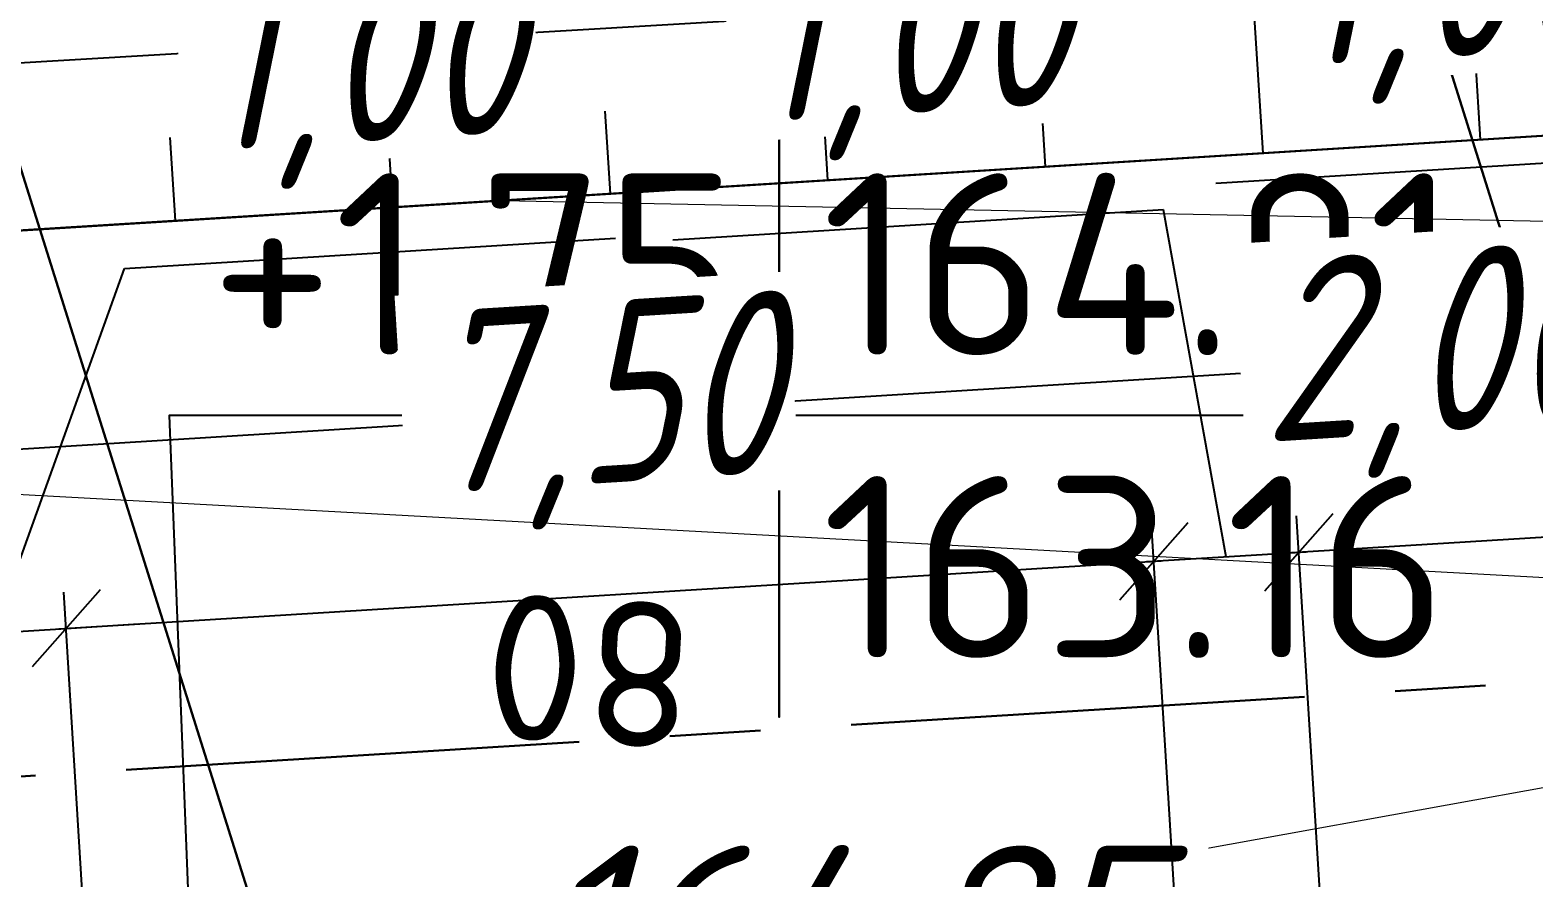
# Model space of a CAD drawing. Header units: metres. Extents: x 2302736 to 2305552, y 452304 to 453193.
# Drawn here: x 2305509.43 to 2305519.78, y 452729.41 to 452735.24 of the extents above; entities that cross this region are included whole.
import ezdxf
from ezdxf.enums import TextEntityAlignment as Align

# ---------------------------------------------------------------- set-up
doc = ezdxf.new("R2010")
doc.units = ezdxf.units.M
doc.linetypes.add('CENTER', pattern=[2, 1.25, -0.25, 0.25, -0.25])
for name, color, linetype in [('280_ПОР_Отметки и уклоноуказатели', 7, 'Continuous'), ('АД_серый', 250, 'Continuous'), ('ГП_здания', 7, 'Continuous'), ('ГП_ПЗМ', 7, 'Continuous'), ('ГП_Размеры проезд', 7, 'Continuous'), ('ПЗМ_3_Отметки', 7, 'Continuous'), ('ПЗМ_3_Отметки @ 0.5', 7, 'Continuous'), ('Поверхность.Горизонтали', 7, 'Continuous'), ('Ситуация.Проектные откосы', 94, 'Continuous')]:
    doc.layers.add(name, color=color, linetype=linetype)
doc.layers.add('ГП_АД том 3.2.6', color=250, linetype='Continuous', lineweight=40)
doc.layers.add('ГП_ВП', color=1, linetype='Continuous', lineweight=40)
doc.styles.add('ASML', font='isocpeui.ttf')
doc.styles.add('Ck_rus', font='isocpeur.ttf', dxfattribs={"width": 0.8, "oblique": 15, "height": 2.5})
doc.styles.add('ISOCPEUR.ttf', font='isocpeur.ttf')
doc.styles.add('СПДС', font='isocpeur.ttf')
doc.dimstyles.new('Ck_Линейный р-р', dxfattribs={"dimscale": 0, "dimtxt": 2.5, "dimasz": 1, "dimexe": 0.5, "dimexo": 0.5, "dimtad": 1, "dimzin": 1, "dimtxsty": 'Ck_rus', "dimblk": 'OBLIQUE', "dimcen": 0, "dimdle": 0.1, "dimadec": 0, "dimazin": 0, "dimtfac": 1, "dimtofl": 0, "dimtmove": 1, "dimatfit": 3, "dimfxl": 1, "dimarcsym": 0})

# ---------------------------------------------------------------- blocks, each defined once
blk = doc.blocks.new('SLOPEA$CF393F7E9')
at = {"layer": 'Ситуация.Проектные откосы', "color": 0}
for p, q in [((2305517.912804159, 452734.3970547286, 163.5544588636152), (2305517.843035254, 452735.5195439425, 163.5544588636152)), ((2305514.918583426, 452734.2109498349, 163.5544588636152), (2305514.848244223, 452735.3426146475, 163.5544588636152)), ((2305511.924358877, 452734.024844822, 163.5544588636152), (2305511.853451285, 452735.1656853524, 163.5544588636152)), ((2305519.409914526, 452734.4901071159, 163.5544588636152), (2305519.375174078, 452735.0490578976, 163.5544588636152)), ((2305516.415691885, 452734.3040022222, 163.5544588636152), (2305516.380665335, 452734.8675407735, 163.5544588636152)), ((2305513.421471152, 452734.1178972092, 163.5544588636152), (2305513.386158499, 452734.6860236493, 163.5544588636152)), ((2305510.427250418, 452733.9317924347, 163.5544588636152), (2305510.391651663, 452734.5045065251, 163.5544588636152))]:
    blk.add_line(p, q, dxfattribs=at)
at = {"layer": 'Ситуация.Проектные откосы', "color": 0, "linetype": 'Continuous', "flags": 128}
for points in [[(2305549.625310723, 452736.3681357108), (2305546.780777933, 452736.191334658), (2305539.793209789, 452735.7570245285), (2305533.401150779, 452735.3597280842), (2305532.207847571, 452735.2855586936), (2305519.83173027, 452734.5163249632), (2305499.870250751, 452733.2756253981), (2305479.908771232, 452732.0349258329), (2305479.37370167, 452732.0016687503), (2305459.947291713, 452730.7942262677), (2305448.442272217, 452730.0791353511), (2305439.985812194, 452729.5535267025), (2305420.024332675, 452728.3128271374)], [(2305548.057394339, 452737.4142638765), (2305546.709717393, 452737.3346199005), (2305539.723649546, 452736.8761716536), (2305533.332901386, 452736.4577851082), (2305532.139495976, 452736.3852600296), (2305519.762327794, 452735.6329337997), (2305499.797046227, 452734.4534049654), (2305479.81131009, 452733.6029674765), (2305479.276353959, 452733.5678854201), (2305459.854062253, 452732.2941848427), (2305448.356417759, 452731.46043832), (2305439.905378536, 452730.8476150092), (2305419.952547784, 452729.4677663792)]]:
    blk.add_lwpolyline(points, dxfattribs=at)
blk = doc.blocks.new('АД')
at = {"layer": 'АД_серый', "linetype": 'CENTER', "lineweight": 30, "ltscale": 2.5, "flags": 128}
blk.add_lwpolyline([(1995.26234492613, 875.2940766784595), (1966.267105815001, 829.7810879899188, 0.1896926164627075), (1959.268046592362, 793.8353629193152), (1959.305810704827, 793.6308817198733, -0.1654066741466522), (1954.646088955458, 761.7694671985809), (1951.922949665691, 756.4490478917724, -0.0183402579277754), (1941.187570006121, 737.2451004058238), (1924.736119430978, 710.1951324736001, 0.0866428837180138), (1899.629324158188, 646.1420923793921), (1899.237535234541, 644.2163575865561, -0.1253966391086578), (1856.260610765312, 555.2929485348285), (1782.446658428292, 467.6030993611203, 0.0012207037070766), (1780.83982040314, 465.6878817977849, 0.0036621256731451), (1779.251774611883, 463.7570793791091, 0.0061035910621285), (1777.701764921192, 461.7956618569442, 0.0085451295599341), (1776.209911113139, 459.7897299173054, 0.0109867695719004), (1774.797577022109, 457.7271330528892, 0.0134285409003496), (1773.487650980707, 455.5981449015671, 0.0158704724162817), (1772.304703342262, 453.3962058108881, 0.018312593922019), (1771.274981811643, 451.1187336873263, 0.4548631310462952), (1792.97601143457, 408.0340383247821, 0.018312593922019), (1795.418973160908, 407.5056978035136, 0.0158704724162817), (1797.892455633264, 407.1454404856194, 0.0134285409003496), (1800.382908810861, 406.93063882977, 0.0109867695719004), (1802.880977187306, 406.8376453027013, 0.0085451295599341), (1805.380851036869, 406.8422788181924, 0.0061035915277898), (1807.879575979896, 406.9201401975588, 0.0036621256731451), (1810.376343396958, 407.0467888454441, 0.0012207037070766), (1812.871774808504, 407.1978147548507), (2016.570892478339, 419.8586702027241)], format="xyb", dxfattribs=at)
at = {"layer": 'АД_серый', "flags": 128}
blk.add_lwpolyline([(1857.981952347792, 553.8439891993767), (1784.168000011239, 466.1541400257847, 0.0012202524812892), (1782.568216434214, 464.2473446901422, 0.0036616665311158), (1781.001086072996, 462.3420142173418, 0.0061031240038574), (1779.48509913031, 460.4237219534115, 0.0085446536540985), (1778.039087079931, 458.479533259233, 0.0109862852841616), (1776.682545500807, 456.4985591502045, 0.0134280472993851), (1775.435857306234, 454.4725374599802, 0.0158699695020914), (1774.32038777601, 452.3964477086556, 0.0183120798319578), (1773.358421194833, 450.2691571250907, 0.4548631310462952), (1793.533597172703, 410.2138544050395, 0.0183120798319578), (1795.815552212298, 409.720472071087, 0.0158699695020914), (1798.147744123358, 409.3809108582209, 0.0134280472993851), (1800.517817666288, 409.1765906548825, 0.0109862852841616), (1802.917088506277, 409.0873555001453, 0.0085446536540985), (1805.340061843395, 409.0919090637471, 0.0061031240038574), (1807.783881784882, 409.1681043033604, 0.0036616665311158), (1810.247731484473, 409.2931100548594, 0.0012202527141199), (1812.732196107507, 409.4434812007238), (1820.458416329697, 409.9237020210712), (1830.392629855312, 411.2926072856062), (1860.334849134088, 413.1536566333379), (1870.362115127034, 413.0254509340156), (2016.431313777343, 422.1043366485973)], format="xyb", dxfattribs=at)
at = {"layer": 'АД_серый', "lineweight": 30, "flags": 128}
blk.add_lwpolyline([(1859.129513402935, 552.8780163089976), (1785.315561066381, 465.1881671355804, 0.0012199477059767), (1783.720480455551, 463.2869866184192, 0.003661346854642), (1782.167293713894, 461.3986374428495, 0.0061027882620692), (1780.673988603055, 459.5090953509789, 0.0085443016141653), (1779.258537724149, 457.6060688205761, 0.0109859155490995), (1777.939191153273, 455.6795098817092, 0.013427659869194), (1776.734661523252, 453.7221324988641, 0.0158695615828037), (1775.664177398663, 451.7299423071672, 0.0183116532862187), (1774.747380784247, 449.7027727502281, 0.4548631310462952), (1793.905320998281, 411.6670651255408, 0.0183116532862187), (1796.079938245937, 411.1969882494304, 0.0158695615828037), (1798.317936450243, 410.8712244399357, 0.013427659869194), (1800.607756902929, 410.6738918716437, 0.0109859155490995), (1802.94116271846, 410.5871622984996, 0.0085443016141653), (1805.312869048212, 410.5916625607642, 0.0061027882620692), (1807.720085654873, 410.6667470405809, 0.003661346854642), (1810.161990209482, 410.7906575278612, 0.0012199475895613), (1812.639143640175, 410.9405921646976), (1820.365363862365, 411.4208129850449), (1830.330594876781, 412.2906812615692), (1860.272814155556, 414.1517306093009), (1870.269062659703, 414.5225618979311), (2016.338261310011, 423.601447612571)], format="xyb", dxfattribs=at)
at = {"layer": 'АД_серый', "linetype": 'Continuous'}
blk.add_blockref('SLOPEA$CF393F7E9', (-2303531.789938448, -452312.6736356309), dxfattribs=at)
blk = doc.blocks.new('ВП площадка 3')
at = {"layer": 'Поверхность.Горизонтали', "color": 5, "linetype": 'Continuous', "lineweight": 20, "flags": 128}
for points, elevation in [([(15.31058625364676, 26.49318151350599), (22.49913148069754, 26.35156469221693), (33.6709454455413, 26.13147191877942), (34.94104890013114, 26.06221227522474), (35.02530793333426, 26.05761937971692), (36.14303712034598, 25.99666051741224), (37.37864808226004, 25.9292929637013), (42.58161286497489, 25.64558629866224), (47.68808869505301, 25.36712865706068), (49.62001923704519, 25.26179723616224), (50.82508210325613, 25.19607763167005), (50.97725800657645, 25.18777685042005)], 163.6999969482422), ([(-9.045813282486051, 24.97931127424818), (2.560044566635042, 24.75067357893568), (9.314538280013949, 24.61760167952161), (22.65210847044364, 23.89032201643567), (28.6347897448577, 23.56410436506849), (31.6106198229827, 22.14323644514661), (22.73855713987723, 22.49954442854505), (16.03502015257254, 21.28923253889661), (9.593697825912386, 20.12626867170911), (6.398835460189729, 19.66350011702161), (2.907662669662386, 19.1578085887013), (-3.091002186294645, 18.2889121043263), (-8.580549915786833, 17.49376134749036)], 163.8000030517578)]:
    blk.add_lwpolyline(points, dxfattribs=dict(at, elevation=elevation))
at = {"layer": 'Поверхность.Горизонтали', "color": 5, "linetype": 'Continuous', "lineweight": 15, "style": 'ISOCPEUR.ttf'}
blk.add_text('80', height=1, rotation=176.8788271243139, dxfattribs=at).set_placement((15.91131253214553, 23.25640291866148, 163.8000030517578), align=Align.MIDDLE_CENTER)
blk = doc.blocks.new('BD_Cart_Mark')
at = {"color": 1, "linetype": 'ByBlock', "lineweight": -2, "transparency": 33554687, "style": 'СПДС'}
for tag, p in [('G_C_H_001', (-4.833333333333333, 0.8333333333333335)), ('G_C_H2_001', (-4.833333333333333, -3.333333333333333))]:
    blk.add_attdef(tag, p, '', height=2.5, dxfattribs=at)
at = {"color": 26, "linetype": 'ByBlock', "lineweight": -2, "transparency": 33554687, "style": 'СПДС'}
blk.add_attdef('G_C_Red_001', (0.5833333333333334, 0.8333333333333335), '', height=2.5, dxfattribs=at)
at = {"color": 176, "linetype": 'ByBlock', "lineweight": -2, "transparency": 33554687, "style": 'СПДС'}
blk.add_attdef('G_C_Black_001', (0.5833333333333334, -3.333333333333333), '', height=2.5, dxfattribs=at)
at = {"color": 214, "linetype": 'ByBlock', "lineweight": -2, "transparency": 33554687, "style": 'СПДС'}
blk.add_attdef('G_C_Dop_001', (0.5833333333333334, -7.5), '', height=2.5, dxfattribs=at)
blk = doc.blocks.new('ПЗМ площадка 3')
at = {"layer": 'ПЗМ_3_Отметки', "flags": 128}
blk.add_lwpolyline([(-9.653005932457745, 108.2052933911909), (-14.60300593264401, 108.2052933911909), (-14.60300593264401, 110.2802933912025), (-14.60300593264401, 106.1302933911793), (-14.60300593264401, 108.2052933911909), (-18.80300593283027, 108.2052933911909), (-18.55847974307835, 102.0453340243548)], dxfattribs=at)
at = {"layer": 'ПЗМ_3_Отметки @ 0.5'}
ref = blk.add_blockref('BD_Cart_Mark', (-14.60300593264401, 108.2052933911909), dxfattribs=dict(at, xscale=0.5, yscale=0.5, zscale=0.5))
ref.add_attrib('G_C_Red_001', '164.91', (-14.31133926613256, 108.621960057877), dxfattribs={"layer": '0', "color": 26, "linetype": 'ByBlock', "lineweight": -2, "transparency": 33554687, "height": 1.25, "style": 'СПДС'})
ref.add_attrib('G_C_Black_001', '163.16', (-14.31133926613256, 106.5386267245048), dxfattribs={"layer": '0', "color": 176, "linetype": 'ByBlock', "lineweight": -2, "transparency": 33554687, "height": 1.25, "style": 'СПДС'})
ref.add_attrib('G_C_H_001', '+1.75', (-18.51967259915545, 108.621960057877), dxfattribs={"layer": '0', "color": 5, "linetype": 'ByBlock', "lineweight": -2, "transparency": 33554687, "height": 1.25, "style": 'СПДС'})
blk = doc.blocks.new('_Oblique')
at = {"color": 0, "linetype": 'ByBlock', "lineweight": -2}
blk.add_line((-0.5, -0.5), (0.5, 0.5), dxfattribs=at)
blk = doc.blocks.new('*D171')
at = {"layer": 'ГП_Размеры проезд', "color": 0, "lineweight": -2, "transparency": 16777216}
for p, q in [((2305510.076989602, 452733.6029381751), (2305513.455474255, 452733.8118316688)), ((2305509.175726692, 452731.0961565894), (2305510.076989602, 452733.6029381751)), ((2305510.183287567, 452722.9026954877), (2305509.659345499, 452731.3765364169)), ((2305509.185193616, 452722.8409828106), (2305508.661251547, 452731.3148237398)), ((2305508.676679717, 452731.0653002508), (2305509.674773668, 452731.1270129279)), ((2305509.674773668, 452731.1270129279), (2305510.173820646, 452731.1578692667)), ((2305508.676679717, 452731.0653002508), (2305508.177632738, 452731.0344439121))]:
    blk.add_line(p, q, dxfattribs=at)
at = {"layer": 'ГП_Размеры проезд', "color": 0, "lineweight": -2, "transparency": 16777216, "xscale": 0.5, "yscale": 0.5, "zscale": 0.5}
for p, rotation in [((2305508.676679717, 452731.0653002508), 3.538124184096682), ((2305509.674773668, 452731.1270129279), 183.5381241840966)]:
    blk.add_blockref('_Oblique', p, dxfattribs=dict(at, rotation=rotation))
at = {"layer": 'ГП_Размеры проезд', "color": 0, "lineweight": 30, "transparency": 16777216, "insert": (2305511.689091081, 452734.9550023672), "char_height": 1.25, "attachment_point": 5, "rotation": 3.5381241840966577, "style": 'Ck_rus', "bg_fill": 3, "box_fill_scale": 1.1, "bg_fill_color": 9, "bg_fill_true_color": 13158600, "bg_fill_transparency": 0}
blk.add_mtext('1,00', dxfattribs=at)
blk = doc.blocks.new('*D172')
at = {"layer": 'ГП_Размеры проезд', "color": 0, "lineweight": -2, "transparency": 16777216}
for p, q in [((2305517.657649915, 452723.5489836022), (2305517.145050013, 452731.839381671)), ((2305509.624868768, 452731.1239272806), (2305517.210382886, 452731.5929438174)), ((2305510.171945192, 452723.0861383355), (2305509.65934529, 452731.3765364044))]:
    blk.add_line(p, q, dxfattribs=at)
at = {"layer": 'ГП_Размеры проезд', "color": 0, "lineweight": -2, "transparency": 16777216, "xscale": 0.5, "yscale": 0.5, "zscale": 0.5}
for p, rotation in [((2305517.160478188, 452731.5898581823), 3.538125578377353), ((2305509.674773466, 452731.1270129156), 183.5381255783774)]:
    blk.add_blockref('_Oblique', p, dxfattribs=dict(at, rotation=rotation))
at = {"layer": 'ГП_Размеры проезд', "color": 0, "lineweight": 30, "transparency": 16777216, "insert": (2305513.34048495, 452732.6060529924), "char_height": 1.25, "attachment_point": 5, "rotation": 3.538125578377356, "style": 'Ck_rus', "bg_fill": 3, "box_fill_scale": 1.1, "bg_fill_color": 9, "bg_fill_true_color": 13158600, "bg_fill_transparency": 0}
blk.add_mtext('7,50', dxfattribs=at)
blk = doc.blocks.new('*D174')
at = {"layer": 'ГП_Размеры проезд', "color": 0, "lineweight": -2, "transparency": 16777216}
for p, q in [((2305517.228119851, 452734.0079530513), (2305513.849635202, 452733.7990594783)), ((2305517.659525174, 452731.6207145332), (2305517.228119851, 452734.0079530513)), ((2305518.671970573, 452723.3482580839), (2305518.143143978, 452731.9010943725)), ((2305517.673876616, 452723.2865453829), (2305517.145050021, 452731.8393816715)), ((2305517.110573499, 452731.5867725478), (2305518.208476851, 452731.6546565188))]:
    blk.add_line(p, q, dxfattribs=at)
at = {"layer": 'ГП_Размеры проезд', "color": 0, "lineweight": -2, "transparency": 16777216, "xscale": 0.5, "yscale": 0.5, "zscale": 0.5}
for p, rotation in [((2305517.160478196, 452731.5898581828), 183.538125529104), ((2305518.158572153, 452731.6515708839), 3.538125529103997)]:
    blk.add_blockref('_Oblique', p, dxfattribs=dict(at, rotation=rotation))
at = {"layer": 'ГП_Размеры проезд', "color": 0, "lineweight": 30, "transparency": 16777216, "insert": (2305515.461736651, 452735.1511237083), "char_height": 1.25, "attachment_point": 5, "rotation": 3.538125529104001, "style": 'Ck_rus', "bg_fill": 3, "box_fill_scale": 1.1, "bg_fill_color": 9, "bg_fill_true_color": 13158600, "bg_fill_transparency": 0}
blk.add_mtext('1,00', dxfattribs=at)
blk = doc.blocks.new('*D173')
at = {"layer": 'ГП_Размеры проезд', "color": 0, "lineweight": -2, "transparency": 16777216}
for p, q in [((2305520.652451605, 452723.7257145432), (2305520.139331727, 452732.0245198032)), ((2305518.656263689, 452723.602289102), (2305518.143143811, 452731.901094362)), ((2305518.108667294, 452731.6484852376), (2305520.204664605, 452731.7780819507))]:
    blk.add_line(p, q, dxfattribs=at)
at = {"layer": 'ГП_Размеры проезд', "color": 0, "lineweight": -2, "transparency": 16777216, "xscale": 0.5, "yscale": 0.5, "zscale": 0.5}
for p, rotation in [((2305520.154759907, 452731.7749963147), 3.538126645076248), ((2305518.158571991, 452731.6515708736), 183.5381266450762)]:
    blk.add_blockref('_Oblique', p, dxfattribs=dict(at, rotation=rotation))
at = {"layer": 'ГП_Размеры проезд', "color": 0, "lineweight": 30, "transparency": 16777216, "insert": (2305519.079525047, 452732.9609010361), "char_height": 1.25, "attachment_point": 5, "rotation": 3.5381266450762507, "style": 'Ck_rus', "bg_fill": 3, "box_fill_scale": 1.1, "bg_fill_color": 9, "bg_fill_true_color": 13158600, "bg_fill_transparency": 0}
blk.add_mtext('2,00', dxfattribs=at)
blk = doc.blocks.new('*D175')
at = {"layer": 'ГП_Размеры проезд', "color": 0, "lineweight": -2, "transparency": 16777216}
for p, q in [((2305520.966079428, 452734.3974998828), (2305517.587594783, 452734.1886062486)), ((2305520.653806897, 452731.805852675), (2305520.966079428, 452734.3974998828)), ((2305521.667838222, 452723.5077491102), (2305521.137425695, 452732.086232523)), ((2305520.669744265, 452723.4460363912), (2305520.139331738, 452732.0245198038)), ((2305520.10485522, 452731.7719106795), (2305521.202758572, 452731.8397946705))]:
    blk.add_line(p, q, dxfattribs=at)
at = {"layer": 'ГП_Размеры проезд', "color": 0, "lineweight": -2, "transparency": 16777216, "xscale": 0.5, "yscale": 0.5, "zscale": 0.5}
for p, rotation in [((2305521.152853875, 452731.8367090345), 3.538126567657311), ((2305520.154759918, 452731.7749963154), 183.5381265676573)]:
    blk.add_blockref('_Oblique', p, dxfattribs=dict(at, rotation=rotation))
at = {"layer": 'ГП_Размеры проезд', "color": 0, "lineweight": 30, "transparency": 16777216, "insert": (2305519.199696207, 452735.5406705078), "char_height": 1.25, "attachment_point": 5, "rotation": 3.5381265676573115, "style": 'Ck_rus', "bg_fill": 3, "box_fill_scale": 1.1, "bg_fill_color": 9, "bg_fill_true_color": 13158600, "bg_fill_transparency": 0}
blk.add_mtext('1,00', dxfattribs=at)

msp = doc.modelspace()

# ---------------------------------------------------------------- linework, layer by layer
at = {"layer": 'ГП_здания', "color": 1, "lineweight": 30}
msp.add_lwpolyline([(2305517.777903637, 452739.4981716587), (2305522.602305564, 452724.1551764639)], dxfattribs=at)

# ---------------------------------------------------------------- block references
at = {"layer": 'ГП_АД том 3.2.6'}
msp.add_blockref('АД', (2303531.789938448, 452312.6736356309), dxfattribs=at)
at = {"layer": 'ГП_ВП'}
msp.add_blockref('ВП площадка 3', (2305497.369027871, 452707.5786093076), dxfattribs=at)
at = {"layer": 'ГП_ПЗМ', "color": 4}
msp.add_blockref('ПЗМ площадка 3', (2305529.186537633, 452624.3865204957), dxfattribs=at)

# ---------------------------------------------------------------- next in the draw order: texts
at = {"layer": '280_ПОР_Отметки и уклоноуказатели', "color": 1, "linetype": 'Continuous', "lineweight": 20, "insert": (2305515.055443025, 452729.057877867, 164.9497451169126), "char_height": 1.149999999999999, "width": 4.209557575757575, "attachment_point": 5, "style": 'ASML', "bg_fill": 3, "box_fill_scale": 1.326086956521739, "bg_fill_color": 9, "bg_fill_true_color": 13158600, "bg_fill_transparency": 0}
msp.add_mtext('164.95', dxfattribs=at)

# ---------------------------------------------------------------- next in the draw order: linework, layer by layer
at = {"layer": 'ГП_здания', "color": 1, "lineweight": 30}
msp.add_lwpolyline([(2305507.838830779, 452739.1388320206), (2305512.663232705, 452723.7958368259)], dxfattribs=at)

# ---------------------------------------------------------------- next in the draw order: dimensions: what is measured, and where the dimension line sits
at = {"layer": 'ГП_Размеры проезд', "lineweight": 30}
dim = msp.add_linear_dim(base=(2305509.674773668, 452731.1270129279), p1=(2305509.200621785, 452722.5914593215), p2=(2305510.198715736, 452722.6531719986), angle=3.5381241857431784, dimstyle='Ck_Линейный р-р', override={"dimgap": 1, "dimtfill": 1}, dxfattribs=at)
dim.commit()
dim.dimension.update_dxf_attribs({"geometry": '*D171', "text_midpoint": (2305510.57603658, 452733.6337945137), "dimtype": 161})

# ---------------------------------------------------------------- next in the draw order: dimensions: what is measured, and where the dimension line sits
dim = msp.add_aligned_dim(p1=(2305510.187373367, 452722.8366148468), p2=(2305517.673078091, 452723.2994601134), distance=8.306230119679643, dimstyle='Ck_Линейный р-р', override={"dimgap": 1, "dimtfill": 1}, dxfattribs=at)
dim.commit()
dim.dimension.update_dxf_attribs({"geometry": '*D172', "text_midpoint": (2305513.34048495, 452732.6060529924)})

# ---------------------------------------------------------------- next in the draw order: dimensions: what is measured, and where the dimension line sits
dim = msp.add_linear_dim(base=(2305518.158572153, 452731.6515708839), p1=(2305517.689304791, 452723.0370218942), p2=(2305518.687398748, 452723.0987345951), angle=3.538125525775296, dimstyle='Ck_Линейный р-р', override={"dimgap": 1, "dimtfill": 1}, dxfattribs=at)
dim.commit()
dim.dimension.update_dxf_attribs({"geometry": '*D174', "text_midpoint": (2305516.729072873, 452733.9770967009), "dimtype": 161})

# ---------------------------------------------------------------- next in the draw order: dimensions: what is measured, and where the dimension line sits
dim = msp.add_linear_dim(base=(2305520.154759907, 452731.7749963147), p1=(2305518.671691869, 452723.3527656137), p2=(2305520.667879785, 452723.4761910547), angle=3.5381266409242875, dimstyle='Ck_Линейный р-р', override={"dimgap": 1, "dimtfill": 1}, dxfattribs=at)
dim.commit()
dim.dimension.update_dxf_attribs({"geometry": '*D173', "text_midpoint": (2305519.156665948, 452731.7132835941), "dimtype": 161})

# ---------------------------------------------------------------- next in the draw order: dimensions: what is measured, and where the dimension line sits
dim = msp.add_linear_dim(base=(2305521.152853875, 452731.8367090345), p1=(2305520.685172445, 452723.1965129027), p2=(2305521.683266401, 452723.2582256218), angle=3.538126569268179, dimstyle='Ck_Линейный р-р', override={"dimgap": 1, "dimtfill": 1}, dxfattribs=at)
dim.commit()
dim.dimension.update_dxf_attribs({"geometry": '*D175', "text_midpoint": (2305520.467032451, 452734.3666435234), "dimtype": 161})

doc.saveas('drawing.dxf')
